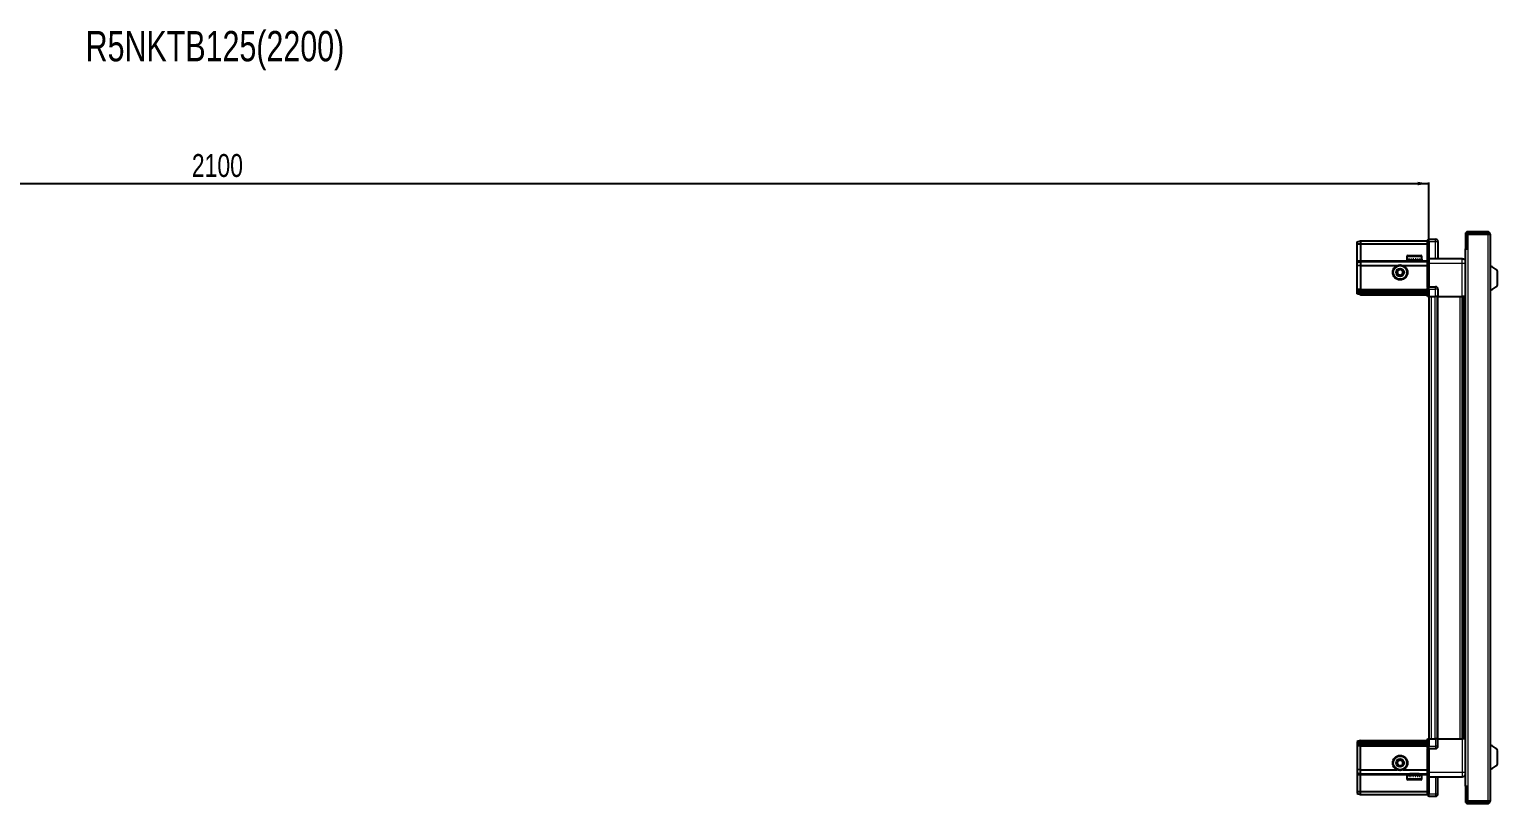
# Model space of a CAD drawing. Header units: millimetres. Extents: x 1315 to 6445, y -1523 to 1602.
# Drawn here: x 3776 to 5057, y 927 to 1602 of the extents above; entities that cross this region are included whole.
import ezdxf

# ---------------------------------------------------------------- set-up
doc = ezdxf.new("R2010")
doc.units = ezdxf.units.MM
doc.layers.add('FORMAT', color=7, linetype='Continuous')
doc.styles.add('SLDTEXTSTYLE0', font='TXT', dxfattribs={"width": 0.75})
doc.dimstyles.new('SLDDIMSTYLE0', dxfattribs={"dimtxt": 20, "dimasz": 10, "dimexe": 0, "dimexo": 0.0625, "dimgap": 5, "dimtad": 2, "dimdec": 1, "dimrnd": 1e-09, "dimzin": 12, "dimdsep": 46, "dimtxsty": 'SLDTEXTSTYLE0', "dimsah": 1, "dimcen": 0.09, "dimadec": 0, "dimazin": 3, "dimtfac": 1, "dimtofl": 0, "dimtmove": 0, "dimatfit": 3, "dimfxl": 0, "dimfrac": 2, "dimtolj": 1, "dimtzin": 12, "dimarcsym": 0})

# ---------------------------------------------------------------- blocks, each defined once
blk = doc.blocks.new('_D_5')
at = {"layer": 'FORMAT'}
for p, q in [((2897, 1369.3), (2897, 1468.8)), ((2897, 1467.8), (4997, 1467.8)), ((4997, 1369.3), (4997, 1468.8))]:
    blk.add_line(p, q, dxfattribs=at)
for points in [[(2897, 1467.8), (2907, 1466.3), (2907, 1469.4)], [(4997, 1467.8), (4987, 1469.4), (4987, 1466.3)]]:
    blk.add_solid(points, dxfattribs=at)
at = {"layer": 'FORMAT', "insert": (3917.4, 1493.6), "char_height": 20, "attachment_point": 1, "style": 'SLDTEXTSTYLE0'}
blk.add_mtext('2100', dxfattribs=at)

msp = doc.modelspace()

# ---------------------------------------------------------------- linework, layer by layer
at = {"color": 7, "linetype": 'Continuous', "lineweight": 25}
for p, q in [((5028.83, 1423.72), (5028.83, 1411.32)), ((5030.33, 1423.72), (5030.33, 1411.32)), ((5030.83, 1410.82), (5030.83, 1423.72)), ((5030.83, 1423.72), (5048.23, 1423.72)), ((5048.23, 1425.82), (5030.93, 1425.82)), ((5048.23, 1424.32), (5030.93, 1424.32)), ((5048.23, 1424.32), (5048.23, 1425.82)), ((5048.23, 1423.72), (5050.33, 1423.72)), ((5050.33, 1423.72), (5050.33, 928.92)), ((4934.33, 1417.02), (4937.33, 1417.82)), ((4934.33, 1415.17), (4934.33, 1417.02)), ((4934.33, 1415.17), (4937.33, 1415.32)), ((4934.33, 1400.82), (4934.33, 1415.17)), ((4937.33, 1417.82), (4937.33, 1415.32)), ((4937.33, 1417.82), (4995.63, 1417.82)), ((4937.33, 1415.32), (4937.33, 1400.82)), ((4937.33, 1415.32), (4995.63, 1415.32)), ((4996.49, 1419.32), (4995.63, 1418.82)), ((4996.49, 1419.32), (4995.63, 1418.82)), ((4995.63, 1418.82), (4995.63, 1417.32)), ((4995.63, 1402.52), (4995.63, 1417.32)), ((4996.83, 1419.32), (4996.49, 1419.32)), ((4996.83, 1419.32), (4996.49, 1419.32)), ((4996.83, 1419.32), (4996.83, 1419.32)), ((4996.83, 1417.32), (4996.83, 1419.32)), ((4996.83, 1419.32), (5002.83, 1419.32)), ((4996.83, 1417.32), (4996.83, 1402.52)), ((5004.83, 1417.32), (5004.83, 1402.32)), ((5028.73, 1410.82), (5028.73, 941.82)), ((5028.73, 1410.82), (5030.83, 1410.82)), ((5028.83, 1411.32), (5030.33, 1411.32)), ((4934.33, 1399.02), (4934.33, 1400.82)), ((4934.33, 1399.02), (4937.33, 1399.82)), ((4934.33, 1395.99), (4934.33, 1399.02)), ((4937.33, 1400.82), (4937.33, 1399.82)), ((4937.33, 1399.82), (4937.33, 1396.32)), ((4937.33, 1399.82), (4995.63, 1399.82)), ((4977.83, 1404.22), (4977.83, 1401.32)), ((4977.83, 1401.32), (4977.86, 1401.32)), ((4977.98, 1401.82), (4977.86, 1401.82)), ((4977.86, 1401.82), (4977.86, 1401.32)), ((4977.86, 1401.32), (4977.98, 1401.32)), ((4977.98, 1401.82), (4977.98, 1401.32)), ((4977.98, 1401.32), (4978.39, 1401.32)), ((4978.73, 1401.82), (4978.39, 1401.82)), ((4978.39, 1401.82), (4978.39, 1401.32)), ((4978.39, 1401.32), (4978.73, 1401.32)), ((4978.63, 1405.02), (4990.03, 1405.02)), ((4978.73, 1401.82), (4978.73, 1401.32)), ((4978.73, 1401.32), (4979.51, 1401.32)), ((4980.03, 1401.82), (4979.51, 1401.82)), ((4979.51, 1401.82), (4979.51, 1401.32)), ((4979.51, 1401.32), (4980.03, 1401.32)), ((4979.93, 1401.32), (4979.93, 1401.22)), ((4979.93, 1401.22), (4988.73, 1401.22)), ((4980.03, 1401.82), (4980.03, 1401.32)), ((4980.03, 1401.32), (4981.09, 1401.32)), ((4980.33, 1400.82), (4981.02, 1400.34)), ((4980.33, 1400.82), (4988.33, 1400.82)), ((4981.02, 1400.34), (4980.33, 1399.86)), ((4980.33, 1399.86), (4980.33, 1399.82)), ((4980.33, 1399.86), (4988.33, 1399.86)), ((4981.02, 1400.34), (4987.64, 1400.34)), ((4981.75, 1401.82), (4981.09, 1401.82)), ((4981.09, 1401.82), (4981.09, 1401.32)), ((4981.09, 1401.32), (4981.75, 1401.32)), ((4981.75, 1401.82), (4981.75, 1401.32)), ((4981.75, 1401.32), (4982.99, 1401.32)), ((4983.72, 1401.82), (4982.99, 1401.82)), ((4982.99, 1401.82), (4982.99, 1401.32)), ((4982.99, 1401.32), (4983.42, 1401.32)), ((4983.42, 1401.82), (4983.42, 1401.32)), ((4983.72, 1401.82), (4983.72, 1401.32)), ((4983.72, 1401.32), (4985.02, 1401.32)), ((4985.75, 1401.82), (4985.02, 1401.82)), ((4985.02, 1401.82), (4985.02, 1401.32)), ((4985.29, 1401.82), (4985.29, 1401.32)), ((4985.29, 1401.32), (4985.75, 1401.32)), ((4985.75, 1401.82), (4985.75, 1401.32)), ((4985.75, 1401.32), (4986.98, 1401.32)), ((4987.64, 1401.82), (4986.98, 1401.82)), ((4986.98, 1401.82), (4986.98, 1401.32)), ((4986.98, 1401.32), (4987.64, 1401.32)), ((4987.64, 1401.82), (4987.64, 1401.32)), ((4987.64, 1401.32), (4988.69, 1401.32)), ((4987.64, 1400.34), (4988.33, 1400.82)), ((4988.33, 1399.86), (4987.64, 1400.34)), ((4988.33, 1399.82), (4988.33, 1399.86)), ((4989.21, 1401.82), (4988.69, 1401.82)), ((4988.69, 1401.82), (4988.69, 1401.32)), ((4988.69, 1401.32), (4989.21, 1401.32)), ((4988.73, 1401.22), (4988.73, 1401.32)), ((4989.21, 1401.82), (4989.21, 1401.32)), ((4989.21, 1401.32), (4989.96, 1401.32)), ((4990.29, 1401.82), (4989.96, 1401.82)), ((4989.96, 1401.82), (4989.96, 1401.32)), ((4989.96, 1401.32), (4990.29, 1401.32)), ((4990.29, 1401.82), (4990.29, 1401.32)), ((4990.29, 1401.32), (4990.69, 1401.32)), ((4990.8, 1401.82), (4990.69, 1401.82)), ((4990.69, 1401.82), (4990.69, 1401.32)), ((4990.69, 1401.32), (4990.8, 1401.32)), ((4990.8, 1401.82), (4990.8, 1401.32)), ((4990.8, 1401.32), (4990.83, 1401.32)), ((4990.83, 1401.32), (4990.83, 1404.22)), ((4995.63, 1402.32), (4995.63, 1402.52)), ((4996.83, 1402.32), (4995.63, 1402.32)), ((4995.63, 1398.32), (4995.63, 1402.32)), ((4995.63, 1378.02), (4995.63, 1398.32)), ((4996.83, 1402.52), (4996.83, 1402.32)), ((4996.83, 1402.32), (4996.83, 1398.32)), ((4996.83, 1402.32), (5025.83, 1402.32)), ((4996.83, 1398.32), (4996.83, 1378.02)), ((4937.33, 1396.32), (4934.33, 1395.99)), ((4934.33, 1375.82), (4934.33, 1395.99)), ((4937.33, 1396.32), (4937.33, 1375.82)), ((4937.33, 1396.32), (4969.33, 1396.32)), ((4974.33, 1396.32), (4995.63, 1396.32)), ((5056.93, 1379.32), (5056.93, 1391.32)), ((4934.33, 1374.02), (4934.33, 1375.82)), ((4937.33, 1374.82), (4934.33, 1374.02)), ((4934.33, 1373.28), (4934.33, 1374.02)), ((4937.33, 1373.82), (4934.33, 1373.28)), ((4934.33, 1372.78), (4934.33, 1373.28)), ((4937.33, 1372.32), (4934.33, 1372.78)), ((4934.33, 1371.63), (4934.33, 1372.78)), ((4937.33, 1370.82), (4934.33, 1371.63)), ((4937.33, 1375.82), (4937.33, 1374.82)), ((4937.33, 1374.82), (4937.33, 1373.82)), ((4937.33, 1374.82), (4995.63, 1374.82)), ((4937.33, 1373.82), (4995.63, 1373.82)), ((4937.33, 1373.82), (4937.33, 1372.32)), ((4937.33, 1372.32), (4937.33, 1370.82)), ((4937.33, 1372.32), (4995.63, 1372.32)), ((4995.63, 1377.82), (4995.63, 1378.02)), ((4996.83, 1377.82), (4995.63, 1377.82)), ((4995.63, 1377.82), (4995.63, 1377.15)), ((4995.63, 1369.32), (4995.63, 1377.15)), ((4996.49, 1375.82), (4996.49, 1369.32)), ((4996.83, 1378.02), (4996.83, 1377.82)), ((4996.83, 1375.82), (4996.83, 1377.82)), ((4996.83, 1377.82), (5002.83, 1377.82)), ((4996.83, 1375.82), (4996.83, 1377.82)), ((4996.83, 1375.82), (4996.83, 1369.32)), ((5004.83, 1375.82), (5004.83, 1369.32)), ((4937.33, 1370.82), (4995.63, 1370.82)), ((4996.49, 1369.32), (4995.63, 1369.32)), ((4996.83, 1369.32), (4996.49, 1369.32)), ((4996.83, 1369.32), (5002.83, 1369.32)), ((4996.98, 1369.32), (4996.98, 983.32)), ((5004.83, 1369.32), (5002.83, 1369.32)), ((5004.18, 1369.32), (5004.18, 983.32)), ((5004.83, 1369.32), (5025.83, 1369.32)), ((5026.85, 983.32), (5026.85, 1369.32)), ((5026.88, 983.32), (5026.88, 1369.32)), ((5028.68, 1369.32), (5028.68, 983.32)), ((4937.33, 981.82), (4934.33, 981.02)), ((4934.33, 981.02), (4934.33, 979.87)), ((4937.33, 980.32), (4934.33, 979.87)), ((4934.33, 979.87), (4934.33, 979.37)), ((4937.33, 978.82), (4934.33, 979.37)), ((4934.33, 979.37), (4934.33, 978.63)), ((4937.33, 977.82), (4934.33, 978.63)), ((4934.33, 978.63), (4934.33, 976.82)), ((4934.33, 976.82), (4934.33, 956.66)), ((4937.33, 980.32), (4937.33, 981.82)), ((4937.33, 981.82), (4995.63, 981.82)), ((4937.33, 980.32), (4995.63, 980.32)), ((4937.33, 978.82), (4937.33, 980.32)), ((4937.33, 978.82), (4995.63, 978.82)), ((4937.33, 977.82), (4937.33, 978.82)), ((4937.33, 977.82), (4995.63, 977.82)), ((4937.33, 976.82), (4937.33, 977.82)), ((4937.33, 956.32), (4937.33, 976.82)), ((4995.63, 975.5), (4995.63, 983.32)), ((4995.63, 983.32), (4996.49, 983.32)), ((4995.63, 975.5), (4995.63, 974.82)), ((4996.83, 974.82), (4995.63, 974.82)), ((4995.63, 974.62), (4995.63, 974.82)), ((4995.63, 954.32), (4995.63, 974.62)), ((4996.49, 983.32), (4996.49, 983.32)), ((4996.49, 983.32), (4996.49, 976.82)), ((4996.83, 983.32), (4996.49, 983.32)), ((4996.83, 983.32), (4996.83, 976.82)), ((4996.83, 983.32), (4996.83, 983.32)), ((4996.83, 983.32), (4996.83, 976.82)), ((4996.83, 983.32), (5002.83, 983.32)), ((4996.83, 974.82), (4996.83, 976.82)), ((4996.83, 974.82), (4996.83, 974.62)), ((4996.83, 974.82), (5002.83, 974.82)), ((4996.83, 974.62), (4996.83, 954.32)), ((5004.83, 983.32), (5002.83, 983.32)), ((5004.83, 976.82), (5004.83, 983.32)), ((5004.83, 983.32), (5025.83, 983.32)), ((5056.93, 961.32), (5056.93, 973.32)), ((4937.33, 956.32), (4934.33, 956.66)), ((4934.33, 956.66), (4934.33, 953.63)), ((4934.33, 953.63), (4937.33, 952.82)), ((4934.33, 953.63), (4934.33, 951.82)), ((4934.33, 951.82), (4934.33, 937.48)), ((4937.33, 956.32), (4969.33, 956.32)), ((4937.33, 952.82), (4937.33, 956.32)), ((4937.33, 952.82), (4995.63, 952.82)), ((4937.33, 951.82), (4937.33, 952.82)), ((4937.33, 937.32), (4937.33, 951.82)), ((4974.33, 956.32), (4995.63, 956.32)), ((4977.83, 951.32), (4977.83, 948.42)), ((4977.85, 951.32), (4977.83, 951.32)), ((4977.85, 950.82), (4977.85, 951.32)), ((4977.94, 951.32), (4977.85, 951.32)), ((4977.85, 950.82), (4977.94, 950.82)), ((4977.94, 950.82), (4977.94, 951.32)), ((4978.32, 951.32), (4977.94, 951.32)), ((4978.32, 950.82), (4978.32, 951.32)), ((4978.63, 951.32), (4978.32, 951.32)), ((4978.32, 950.82), (4978.63, 950.82)), ((4978.63, 950.82), (4978.63, 951.32)), ((4979.37, 951.32), (4978.63, 951.32)), ((4979.37, 950.82), (4979.37, 951.32)), ((4979.88, 951.32), (4979.37, 951.32)), ((4979.37, 950.82), (4979.88, 950.82)), ((4979.88, 950.82), (4979.88, 951.32)), ((4980.92, 951.32), (4979.88, 951.32)), ((4979.93, 951.42), (4979.93, 951.32)), ((4988.73, 951.42), (4979.93, 951.42)), ((4980.33, 952.82), (4980.33, 952.79)), ((4980.33, 952.79), (4981.02, 952.31)), ((4988.33, 952.79), (4980.33, 952.79)), ((4981.02, 952.31), (4980.33, 951.82)), ((4988.33, 951.82), (4980.33, 951.82)), ((4980.92, 950.82), (4980.92, 951.32)), ((4981.57, 951.32), (4980.92, 951.32)), ((4980.92, 950.82), (4981.57, 950.82)), ((4987.64, 952.31), (4981.02, 952.31)), ((4981.57, 950.82), (4981.57, 951.32)), ((4982.79, 951.32), (4981.57, 951.32)), ((4982.79, 950.82), (4982.79, 951.32)), ((4983.29, 951.32), (4982.79, 951.32)), ((4982.79, 950.82), (4983.52, 950.82)), ((4983.29, 950.82), (4983.29, 951.32)), ((4983.52, 950.82), (4983.52, 951.32)), ((4984.82, 951.32), (4983.52, 951.32)), ((4984.82, 950.82), (4984.82, 951.32)), ((4984.82, 950.82), (4985.55, 950.82)), ((4985.16, 950.82), (4985.16, 951.32)), ((4985.55, 951.32), (4985.16, 951.32)), ((4985.55, 950.82), (4985.55, 951.32)), ((4986.8, 951.32), (4985.55, 951.32)), ((4986.8, 950.82), (4986.8, 951.32)), ((4987.46, 951.32), (4986.8, 951.32)), ((4986.8, 950.82), (4987.46, 950.82)), ((4987.46, 950.82), (4987.46, 951.32)), ((4988.54, 951.32), (4987.46, 951.32)), ((4987.64, 952.31), (4988.33, 952.79)), ((4988.33, 951.82), (4987.64, 952.31)), ((4988.33, 952.79), (4988.33, 952.82)), ((4988.54, 950.82), (4988.54, 951.32)), ((4989.07, 951.32), (4988.54, 951.32)), ((4988.54, 950.82), (4989.07, 950.82)), ((4988.73, 951.32), (4988.73, 951.42)), ((4989.07, 950.82), (4989.07, 951.32)), ((4989.86, 951.32), (4989.07, 951.32)), ((4989.86, 950.82), (4989.86, 951.32)), ((4990.21, 951.32), (4989.86, 951.32)), ((4989.86, 950.82), (4990.21, 950.82)), ((4990.21, 950.82), (4990.21, 951.32)), ((4990.64, 951.32), (4990.21, 951.32)), ((4990.64, 950.82), (4990.64, 951.32)), ((4990.78, 951.32), (4990.64, 951.32)), ((4990.64, 950.82), (4990.78, 950.82)), ((4990.78, 950.82), (4990.78, 951.32)), ((4990.83, 951.32), (4990.78, 951.32)), ((4990.83, 948.42), (4990.83, 951.32)), ((4995.63, 950.32), (4995.63, 954.32)), ((4996.83, 950.32), (4995.63, 950.32)), ((4995.63, 950.12), (4995.63, 950.32)), ((4995.63, 935.32), (4995.63, 950.12)), ((4996.83, 954.32), (4996.83, 950.32)), ((4996.83, 950.32), (4996.83, 950.12)), ((4996.83, 950.32), (5025.83, 950.32)), ((4996.83, 950.12), (4996.83, 935.32)), ((4996.83, 950.12), (4996.83, 935.32)), ((5004.83, 935.32), (5004.83, 950.32)), ((4934.33, 937.48), (4937.33, 937.32)), ((4934.33, 937.48), (4934.33, 935.63)), ((4934.33, 935.63), (4937.33, 934.82)), ((4937.33, 937.32), (4995.63, 937.32)), ((4937.33, 934.82), (4937.33, 937.32)), ((4990.03, 947.62), (4978.63, 947.62)), ((5030.83, 941.82), (5028.73, 941.82)), ((5028.83, 941.32), (5030.33, 941.32)), ((5028.83, 941.32), (5028.83, 928.92)), ((5030.33, 941.32), (5030.33, 928.92)), ((5030.83, 928.92), (5030.83, 941.82)), ((4937.33, 934.82), (4995.63, 934.82)), ((4995.63, 935.32), (4995.63, 933.82)), ((4995.63, 933.82), (4996.49, 933.32)), ((4996.83, 933.32), (4996.49, 933.32)), ((4996.83, 933.32), (4996.83, 935.32)), ((4996.83, 933.32), (5002.83, 933.32)), ((5048.23, 928.92), (5030.83, 928.92)), ((5030.93, 928.32), (5048.23, 928.32)), ((5030.93, 926.82), (5048.23, 926.82)), ((5050.33, 928.92), (5048.23, 928.92)), ((5048.23, 928.32), (5048.23, 926.82))]:
    msp.add_line(p, q, dxfattribs=at)
at = {"color": 8, "linetype": 'Continuous', "lineweight": 18}
for p, q in [((5030.33, 1423.72), (5028.83, 1423.72)), ((5030.93, 1424.32), (5030.93, 1425.82)), ((5048.23, 1423.72), (5048.23, 928.92)), ((4996.83, 1417.32), (4995.63, 1417.32)), ((4996.83, 1417.32), (5002.83, 1417.32)), ((5002.83, 1417.32), (5002.83, 1419.32)), ((5002.83, 1402.32), (5002.83, 1417.32)), ((5002.83, 1417.32), (5004.83, 1417.32)), ((5030.83, 1410.82), (5030.83, 941.82)), ((4934.33, 1400.82), (4937.33, 1400.82)), ((4937.33, 1400.82), (4980.33, 1400.82)), ((4977.83, 1404.22), (4990.83, 1404.22)), ((4988.33, 1400.82), (4995.63, 1400.82)), ((4995.63, 1402.52), (4996.83, 1402.52)), ((4996.83, 1398.32), (4995.63, 1398.32)), ((4996.83, 1398.32), (5025.83, 1398.32)), ((5025.83, 1369.32), (5025.83, 1398.32)), ((4937.33, 1375.82), (4934.33, 1375.82)), ((4937.33, 1375.82), (4995.63, 1375.82)), ((4995.63, 1378.02), (4996.83, 1378.02)), ((4996.83, 1375.82), (4996.49, 1375.82)), ((4996.83, 1375.82), (5002.83, 1375.82)), ((5002.83, 1375.82), (5002.83, 1377.82)), ((5004.83, 1375.82), (5002.83, 1375.82)), ((5002.83, 1369.32), (5002.83, 1375.82)), ((4998.98, 1369.32), (4998.98, 983.32)), ((5002.18, 1369.32), (5002.18, 983.32)), ((5004.83, 1369.32), (5004.83, 983.32)), ((5024.23, 983.32), (5024.23, 1369.32)), ((5025.64, 1369.32), (5025.64, 983.32)), ((5028.09, 983.32), (5028.09, 1369.32)), ((4937.33, 976.82), (4934.33, 976.82)), ((4937.33, 976.82), (4995.63, 976.82)), ((4996.83, 974.62), (4995.63, 974.62)), ((4996.83, 983.32), (4996.49, 983.32)), ((4996.83, 976.82), (4996.49, 976.82)), ((4996.83, 976.82), (5002.83, 976.82)), ((5002.83, 983.32), (5002.83, 976.82)), ((5004.83, 976.82), (5002.83, 976.82)), ((5002.83, 976.82), (5002.83, 974.82)), ((5025.83, 983.32), (5025.83, 954.32)), ((4934.33, 951.82), (4937.33, 951.82)), ((4937.33, 951.82), (4980.33, 951.82)), ((4990.83, 948.42), (4977.83, 948.42)), ((4988.33, 951.82), (4995.63, 951.82)), ((4996.83, 954.32), (4995.63, 954.32)), ((4996.83, 950.12), (4995.63, 950.12)), ((4996.83, 954.32), (5025.83, 954.32)), ((5002.83, 950.32), (5002.83, 935.32)), ((4996.83, 935.32), (4995.63, 935.32)), ((4996.83, 935.32), (5002.83, 935.32)), ((5002.83, 935.32), (5004.83, 935.32)), ((5002.83, 935.32), (5002.83, 933.32)), ((5030.33, 928.92), (5028.83, 928.92)), ((5030.93, 928.32), (5030.93, 926.82))]:
    msp.add_line(p, q, dxfattribs=at)
at = {"color": 7, "linetype": 'Continuous', "lineweight": 25}
for centre, radius in [((4971.83, 1390.32), 6.5), ((4971.83, 1390.32), 3.46), ((4971.83, 962.32), 6.5), ((4971.83, 962.32), 3.46)]:
    msp.add_circle(centre, radius, dxfattribs=at)
at = {"color": 8, "linetype": 'Continuous', "lineweight": 18}
for centre in [(4971.83, 1390.32), (4971.83, 962.32)]:
    msp.add_circle(centre, 5.7, dxfattribs=at)
at = {"color": 7, "linetype": 'Continuous', "lineweight": 25}
for centre, radius, start, end in [((5030.93, 1423.72), 2.1, 90, 180), ((5030.93, 1423.72), 0.6, 90, 180), ((5048.23, 1423.72), 2.1, 0, 90), ((5048.23, 1423.72), 0.6, 0, 90), ((5002.83, 1417.32), 2, 0, 90), ((4978.63, 1404.22), 0.8, 90, 180), ((4979.93, 1400.82), 0.4, 0, 90), ((4988.73, 1400.82), 0.4, 90, 180), ((4990.03, 1404.22), 0.8, 0, 90), ((4971.83, 1390.32), 2.5, 120.74103, 180.74103), ((4971.83, 1390.32), 2.5, 180.74103, 240.74103), ((4971.83, 1390.32), 2.5, 60.74103, 120.74103), ((4971.83, 1390.32), 2.5, 240.74103, 300.74103), ((4971.83, 1390.32), 2.5, 0.74103, 60.74103), ((4971.83, 1390.32), 2.5, 300.74103, 0.74103), ((5047.3, 1384.3), 11.91, 36.1266, 75.29965), ((5002.83, 1375.82), 2, 0, 90), ((5047.3, 1386.35), 11.91, 284.70035, 323.8734), ((5002.83, 976.82), 2, 270, 0), ((5047.3, 966.3), 11.91, 36.1266, 75.29965), ((4971.83, 962.32), 2.5, 155.91157, 215.91157), ((4971.83, 962.32), 2.5, 95.91157, 155.91157), ((4971.83, 962.32), 2.5, 35.91157, 95.91157), ((4971.83, 962.32), 2.5, 275.91157, 335.91157), ((4971.83, 962.32), 2.5, 335.91157, 35.91157), ((5047.3, 968.35), 11.91, 284.70035, 323.8734), ((4971.83, 962.32), 2.5, 215.91157, 275.91157), ((4978.63, 948.42), 0.8, 180, 270), ((4979.93, 951.82), 0.4, 270, 0), ((4988.73, 951.82), 0.4, 180, 270), ((4990.03, 948.42), 0.8, 270, 0), ((5002.83, 935.32), 2, 270, 0), ((5030.93, 928.92), 2.1, 180, 270), ((5030.93, 928.92), 0.6, 180, 270), ((5048.23, 928.92), 0.6, 270, 0), ((5048.23, 928.92), 2.1, 270, 0)]:
    msp.add_arc(centre, radius, start, end, dxfattribs=at)
for centre, start_param, end_param in [((4993.03, 1375.82), 0, 0.7227342), ((4993.03, 976.82), 5.5604511, 6.2831853)]:
    msp.add_ellipse(centre, major_axis=(3.46, 0), ratio=0.5773503, start_param=start_param, end_param=end_param, dxfattribs=at)
for points, knots in [([(5025.83, 1402.32), (5026.27, 1402.28), (5026.95, 1402.21), (5027.76, 1401.77), (5028.31, 1401.33), (5028.59, 1400.96), (5028.73, 1400.77)], [0, 0, 0, 0, 0.3842982, 0.5911726, 0.8024372, 1, 1, 1, 1]), ([(4969.31, 1391.73), (4969.75, 1392), (4970.58, 1392.49), (4971.41, 1392.98), (4971.79, 1393.21)], [0, 0, 0, 0, 0.5346859, 1, 1, 1, 1]), ([(4969.35, 1388.85), (4969.34, 1388.97), (4969.34, 1389.57), (4969.32, 1390.57), (4969.31, 1391.39), (4969.31, 1391.73)], [0, 0, 0, 0, 0.1331247, 0.6370994, 1, 1, 1, 1]), ([(4971.86, 1387.44), (4971.41, 1387.69), (4970.57, 1388.16), (4969.74, 1388.63), (4969.35, 1388.85)], [0, 0, 0, 0, 0.5346859, 1, 1, 1, 1]), ([(4971.79, 1393.21), (4972.24, 1392.96), (4973.08, 1392.49), (4973.92, 1392.02), (4974.31, 1391.8)], [0, 0, 0, 0, 0.5346859, 1, 1, 1, 1]), ([(4974.35, 1388.91), (4973.9, 1388.65), (4973.07, 1388.16), (4972.25, 1387.67), (4971.86, 1387.44)], [0, 0, 0, 0, 0.5346859, 1, 1, 1, 1]), ([(4974.31, 1391.8), (4974.31, 1391.45), (4974.32, 1390.63), (4974.34, 1389.64), (4974.34, 1389.04), (4974.35, 1388.91)], [0, 0, 0, 0, 0.36290056, 0.86687533, 1, 1, 1, 1]), ([(5028.68, 1369.32), (5028.64, 1369.32), (5028.42, 1369.32), (5027.7, 1369.32), (5026.74, 1369.32), (5026.09, 1369.32), (5025.83, 1369.32)], [0, 0, 0, 0, 0.0717073, 0.4209791, 0.7702508, 1, 1, 1, 1]), ([(5028.68, 983.32), (5028.64, 983.32), (5028.42, 983.32), (5027.7, 983.32), (5026.74, 983.32), (5026.09, 983.32), (5025.83, 983.32)], [0, 0, 0, 0, 0.0717073, 0.4209791, 0.7702508, 1, 1, 1, 1]), ([(4968.96, 962.03), (4969.17, 962.5), (4969.56, 963.38), (4969.95, 964.25), (4970.13, 964.66)], [0, 0, 0, 0, 0.5346859, 1, 1, 1, 1]), ([(4970.65, 959.69), (4970.35, 960.11), (4969.78, 960.89), (4969.22, 961.66), (4968.96, 962.03)], [0, 0, 0, 0, 0.5346859, 1, 1, 1, 1]), ([(4970.13, 964.66), (4970.48, 964.7), (4971.3, 964.78), (4972.29, 964.88), (4972.88, 964.95), (4973.01, 964.96)], [0, 0, 0, 0, 0.3629006, 0.8668753, 1, 1, 1, 1]), ([(4973.01, 964.96), (4973.31, 964.54), (4973.87, 963.76), (4974.44, 962.98), (4974.7, 962.62)], [0, 0, 0, 0, 0.5346859, 1, 1, 1, 1]), ([(4974.7, 962.62), (4974.49, 962.15), (4974.09, 961.27), (4973.7, 960.39), (4973.52, 959.99)], [0, 0, 0, 0, 0.5346859, 1, 1, 1, 1]), ([(4973.52, 959.99), (4973.4, 959.97), (4972.8, 959.91), (4971.81, 959.81), (4970.99, 959.72), (4970.65, 959.69)], [0, 0, 0, 0, 0.1331247, 0.6370994, 1, 1, 1, 1]), ([(5025.83, 950.32), (5026.27, 950.37), (5026.95, 950.44), (5027.76, 950.88), (5028.31, 951.32), (5028.59, 951.69), (5028.73, 951.87)], [0, 0, 0, 0, 0.38429816, 0.59117259, 0.8024372, 1, 1, 1, 1])]:
    msp.add_open_spline(points, degree=3, knots=knots, dxfattribs=at)
at = {"color": 8, "linetype": 'Continuous', "lineweight": 18}
for points in [[(5025.83, 1398.32), (5025.83, 1398.85), (5025.83, 1399.9), (5025.83, 1401.22), (5025.83, 1402.14), (5025.83, 1402.26), (5025.83, 1402.32)], [(5025.83, 954.32), (5025.83, 953.8), (5025.83, 952.75), (5025.83, 951.43), (5025.83, 950.5), (5025.83, 950.38), (5025.83, 950.32)]]:
    msp.add_open_spline(points, degree=3, dxfattribs=at)
for points in [[(5025.83, 1398.32), (5026.27, 1398.32), (5026.95, 1398.32), (5027.76, 1398.32), (5028.31, 1398.32), (5028.59, 1398.32), (5028.73, 1398.32)], [(5025.83, 954.32), (5026.27, 954.32), (5026.95, 954.32), (5027.76, 954.32), (5028.31, 954.32), (5028.59, 954.32), (5028.73, 954.32)]]:
    msp.add_open_spline(points, degree=3, knots=[0, 0, 0, 0, 0.3842982, 0.5911726, 0.8024372, 1, 1, 1, 1], dxfattribs=at)

# ---------------------------------------------------------------- texts
at = {"layer": 'FORMAT', "insert": (3824.74, 1600.97), "char_height": 26.4583, "attachment_point": 1, "style": 'SLDTEXTSTYLE0'}
msp.add_mtext('R5NKTB125(2200)', dxfattribs=at)

# ---------------------------------------------------------------- dimensions: what is measured, and where the dimension line sits
at = {"layer": 'FORMAT'}
dim = msp.add_linear_dim(base=(4996.98, 1467.82), p1=(2896.98, 1369.32), p2=(4996.98, 1369.32), angle=0, dimstyle='SLDDIMSTYLE0', dxfattribs=at)
dim.commit()
dim.dimension.update_dxf_attribs({"geometry": '_D_5', "text_midpoint": (3946.98, 1467.82), "dimtype": 160})

doc.saveas('drawing.dxf')
